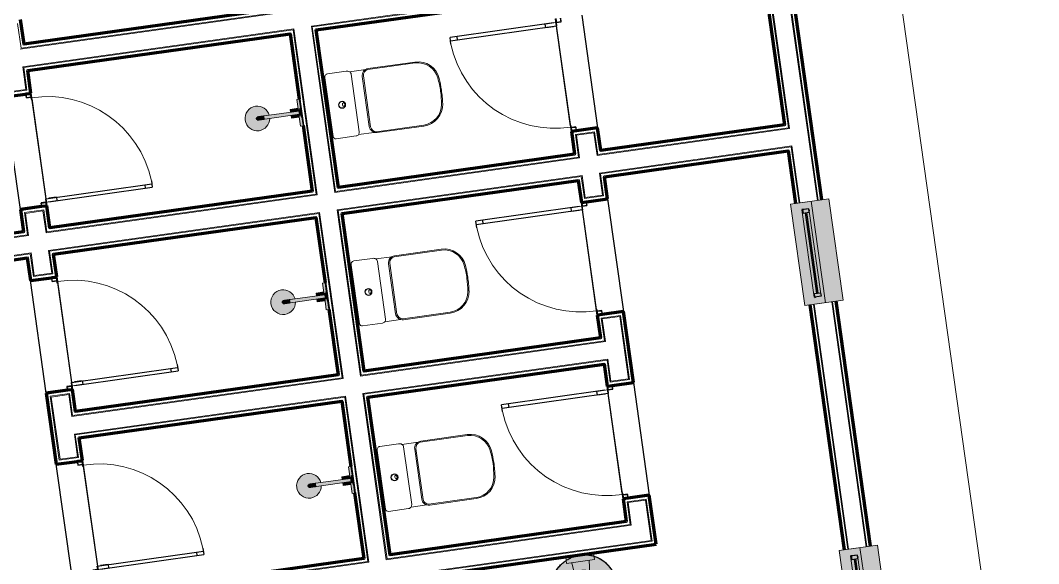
# Model space of a CAD drawing. Extents: x 1450 to 1868, y 82 to 351.
# Drawn here: x 1586.115 to 1590.727, y 212.772 to 215.233 of the extents above; entities that cross this region are included whole.
import ezdxf

# ---------------------------------------------------------------- set-up
doc = ezdxf.new("R2010")
doc.units = 0
doc.header["$LTSCALE"] = 0.5
for name, color, linetype, lineweight in [('A-DOOR', 31, 'CONTINUOUS', 25), ('A-DOOR-FRAM', 31, 'CONTINUOUS', 9), ('A-DOOR-GLAZ', 31, 'CONTINUOUS', 25), ('A-FLOR', 192, 'CONTINUOUS', 9), ('A-GLAZ', 151, 'CONTINUOUS', 9), ('A-WALL', 113, 'CONTINUOUS', 30), ('P-SANR-FIXT', 6, 'CONTINUOUS', 9)]:
    doc.layers.add(name, color=color, linetype=linetype, lineweight=lineweight)

# ---------------------------------------------------------------- blocks, each defined once
blk = doc.blocks.new('Deca_Bacia Sanitaria Quadra_P_210_Caixa Acoplada - P_210_Branco Gelo GE17-1751056-Planta Baixa')
at = {"layer": 'P-SANR-FIXT'}
for p, q in [((113167.2, 78936.3), (113120.6, 79268)), ((113136.2, 79291.2), (113241.3, 79306)), ((113260.8, 79302.9), (113351.8, 79315.7)), ((113269.7, 79289.1), (113315.6, 78962.5)), ((113298.6, 78939.7), (113184.1, 78923.6)), ((113400.7, 78960), (113311.9, 78947.5))]:
    blk.add_line(p, q, dxfattribs=at)
for radius in [20, 18]:
    blk.add_circle((113218.3, 79116), radius, dxfattribs=at)
for centre, radius, start, end in [((113138.8, 79272.6), 18.8, 98, 194), ((113246.9, 79278.3), 28.3, 60.53634, 101.46366), ((113250, 79286.1), 20, 8.73068, 57.26932), ((113650.8, 79237.2), 119.9, 39.5829, 40.11175), ((113182, 78938.4), 15, 188, 278), ((113295.9, 78959.5), 20, 277.70977, 323.35658), ((113295.2, 78959.6), 20.6, 324.10405, 8)]:
    blk.add_arc(centre, radius, start, end, dxfattribs=at)
blk.add_ellipse((113226.8, 79117.2), major_axis=(-1.5, 10.4), ratio=0.616161, dxfattribs=at)
blk = doc.blocks.new('Deca_Shared_Assento_P_210 - AP_215_Branco Gelo GE17-1751046-Planta Baixa')
at = {"layer": 'P-SANR-FIXT'}
for p, q in [((113363.9, 79315), (113631.7, 79352.7)), ((113366.7, 79321.1), (113630.7, 79358.2)), ((113372.4, 78992.8), (113332.6, 79275.8)), ((113339.3, 79279.7), (113379.8, 78990.9)), ((113413.3, 78963.7), (113681.1, 79001.4)), ((113681.6, 78995.8), (113417.7, 78958.7))]:
    blk.add_line(p, q, dxfattribs=at)
for centre, radius, start, end in [((113372.2, 79281.5), 40, 97.88715, 188.15169), ((113648.1, 79236.4), 123, 13.80461, 98.11795), ((113647.6, 79237), 116.7, 15.4549, 97.83226), ((113372.7, 79282.6), 33.6, 105.18985, 185.03508), ((113111, 79088.7), 673.4, 8.98733, 15.4549), ((113085.1, 79096.7), 703, 8.4219, 13.91451), ((113107.8, 79111.6), 673.4, 0.5451, 7.01267), ((113085.1, 79096.7), 703, 2.08389, 8.42193), ((113664.5, 79116.9), 116.7, 278.16774, 0.5451), ((113664.8, 79117.6), 123, 277.87352, 2.18628), ((113412, 78998.3), 40, 187.8882, 278.15228), ((113412.8, 78997.3), 33.6, 190.96492, 270.81015)]:
    blk.add_arc(centre, radius, start, end, dxfattribs=at)
blk = doc.blocks.new('FDE_H606_MictórioIndividualAutoSifonado - H606_MictórioIndividualAutoSifonado-3444042-Planta Baixa')
at = {"layer": 'P-SANR-FIXT'}
for points in [[(125, 414.8), (77.9, 411), (34.1, 399.7), (-3.5, 381.7), (-32.4, 358.3), (-50.6, 331), (-56.8, 301.7), (-50.6, 272.4), (-32.4, 245.2), (-3.5, 221.7), (34.1, 203.8), (77.9, 192.5), (125, 188.6), (125, 208), (80.7, 212.3), (43.5, 222.8), (11.1, 240.3), (-12.1, 262.8), (-24.1, 288.4), (-24.1, 315.1), (-11.1, 341.6), (11.1, 363.1), (43.5, 380.6), (82.6, 391.7), (125, 395.5)], [(172.1, 411), (125, 414.8), (125, 395.5), (169.3, 391.2), (206.5, 380.6), (238.9, 363.1), (262.2, 340.3), (274.1, 315.1), (274.1, 288.4), (262.1, 262.8), (237.3, 239.5), (206.5, 222.8), (166.8, 211.7), (125, 208), (125, 188.6), (172.1, 192.5), (215.9, 203.8), (253.5, 221.7), (282.4, 245.2), (300.6, 272.4), (306.8, 301.7), (300.6, 331), (282.4, 358.3), (253.5, 381.7), (215.9, 399.7), (176, 410)], [(125, 395.5), (79.8, 390.9), (43.5, 380.6), (11.1, 363.1), (-12.1, 340.7), (-24.1, 315.1), (-24.1, 288.4), (-11.3, 262), (11.1, 240.3), (43.5, 222.8), (82.6, 211.8), (125, 208), (125, 385.7)], [(167.4, 391.7), (125, 395.5), (125.2, 208), (170.4, 212.6), (206.9, 223.1), (238.9, 240.3), (262.4, 263.5), (274.1, 288.4), (274.1, 315.1), (261.9, 340.8), (238.9, 363.1), (206.5, 380.6), (169.3, 391.2)], [(-50.6, 331), (-60.7, 287.9), (-60.9, 247.4), (-55.3, 214.7), (-47.3, 192.9), (-27, 155.7), (-9.8, 134.8), (14.6, 113.7), (36.2, 99.9), (59.9, 89.7), (72.3, 85.2), (92.2, 80.4), (125, 78.6), (125, 188.6), (77.4, 192.6), (34.1, 203.8), (-3.5, 221.7), (-32.4, 245.2), (-50.8, 273.3), (-56.8, 301.7), (-53.1, 319.1)], [(300.6, 331), (306.8, 301.7), (300.6, 272.4), (281.7, 244.6), (253.5, 221.7), (215.9, 203.8), (168.9, 192.2), (125, 188.6), (125, 78.6), (143.2, 78.4), (158.3, 80.5), (180.1, 85.8), (197.9, 92.2), (231.2, 111), (248.4, 124.2), (262.5, 139.8), (268.7, 147.1), (285.9, 169.8), (296.2, 188.8), (305.9, 217.7), (310.8, 241.2), (310.9, 289.9), (303.9, 317.7)]]:
    blk.add_hatch(color=256, dxfattribs=at).paths.add_polyline_path(points, flags=0)
for p, q in [((75.6, 112.8), (84, 192.6)), ((166, 192.6), (174.4, 112.8)), ((45.5, 75), (45.5, 112.8)), ((45.5, 112.8), (204.5, 112.8)), ((204.5, 112.8), (204.5, 75))]:
    blk.add_line(p, q, dxfattribs=at)
at = {"layer": 'P-SANR-FIXT', "lineweight": 25, "flags": 128}
for points in [[(-53.1, 324.4), (-56.4, 313.4), (-59, 301.9), (-60.9, 290.1), (-62.1, 278.2), (-62.5, 266.1), (-62.2, 254), (-61.1, 242), (-59.2, 230.2), (-56.6, 218.7), (-53.4, 207.6), (-49.6, 197), (-45.4, 186.9), (-40.6, 177.4), (-35.6, 168.4), (-30.2, 160), (-24.6, 152.2), (-18.9, 144.9), (-13.1, 138.2), (-7.2, 132.1), (-1.2, 126.4), (4.7, 121.2), (10.6, 116.5), (16.5, 112.1), (22.3, 108.1), (28, 104.5), (33.7, 101.2), (39.2, 98.2), (44.7, 95.5), (50.1, 93.1), (55.4, 90.8), (60.7, 88.8), (65.8, 87), (70.9, 85.4), (75.9, 83.9), (80.9, 82.7), (85.8, 81.6), (90.6, 80.6), (95.4, 79.7), (100.2, 79), (104.9, 78.5), (109.6, 78), (114.2, 77.7), (118.9, 77.5), (123.5, 77.4), (125, 77.4)], [(-21.2, 324.4), (-24.5, 315.5), (-27.2, 306.2), (-29.5, 296.6), (-31.1, 286.7), (-32.1, 276.7), (-32.2, 274.2)], [(303.1, 324.4), (306.4, 313.4), (309, 301.9), (310.9, 290.1), (312.1, 278.2), (312.5, 266.1), (312.2, 254), (311.1, 242), (309.2, 230.2), (306.6, 218.7), (303.4, 207.6), (299.6, 197), (295.4, 186.9), (290.6, 177.4), (285.6, 168.4), (280.2, 160), (274.6, 152.2), (268.9, 144.9), (263.1, 138.2), (257.2, 132.1), (251.2, 126.4), (245.3, 121.2), (239.4, 116.5), (233.5, 112.1), (227.7, 108.1), (222, 104.5), (216.3, 101.2), (210.8, 98.2), (205.3, 95.5), (199.9, 93.1), (194.6, 90.8), (189.3, 88.8), (184.2, 87), (179.1, 85.4), (174.1, 83.9), (169.1, 82.7), (164.2, 81.6), (159.4, 80.6), (154.6, 79.7), (149.8, 79), (145.1, 78.5), (140.4, 78), (135.8, 77.7), (131.1, 77.5), (126.5, 77.4), (125, 77.4)], [(271.2, 324.4), (274.5, 315.5), (277.2, 306.2), (279.5, 296.6), (281.1, 286.7), (282.1, 276.7), (282.2, 274.2)]]:
    blk.add_lwpolyline(points, dxfattribs=at)
at = {"layer": 'P-SANR-FIXT'}
for centre, radius, start, end in [((125, 265.6), 187.5, 162.68953, 244.91015), ((125, 265.6), 187.5, 295.11059, 16.76326), ((125.1, 262.9), 99.8, 244.36878, 269.94959), ((124.9, 262.9), 99.8, 270.05041, 295.63122)]:
    blk.add_arc(centre, radius, start, end, dxfattribs=at)
for major_axis, start_param, end_param in [((-181.8, 0), 4.712389, 7.853982), ((-181.8, 0), 1.570796, 4.712389), ((-150.7, 0), 4.712389, 7.853982), ((-150.7, 0), 1.570796, 4.712389)]:
    blk.add_ellipse((125, 301.7), major_axis=major_axis, ratio=0.622243, start_param=start_param, end_param=end_param, dxfattribs=at)
at = {"layer": 'P-SANR-FIXT', "lineweight": 25}
for major_axis, start_param, end_param in [((-181.8, 0), 4.712389, 7.853982), ((-181.8, 0), 1.570796, 4.712389), ((-150.7, 0), 4.712389, 7.853982), ((-150.7, 0), 1.570796, 4.712389)]:
    blk.add_ellipse((125, 301.7), major_axis=major_axis, ratio=0.622243, start_param=start_param, end_param=end_param, dxfattribs=at)
blk = doc.blocks.new('Porta de Abrir Metálica Veneziana - 60x150cm-3444054-Planta Baixa')
at = {"layer": 'A-DOOR-FRAM', "lineweight": 25}
h = blk.add_hatch(color=256, dxfattribs=at)
h.paths.add_polyline_path([(-259.4, 73), (-259.4, 72), (-237.9, 72), (-226.9, 73), (-249.2, 73)], flags=0)
h.paths.add_polyline_path([(-259.4, 47), (-259.4, 46), (-236.9, 46), (-236.9, 72), (-237.9, 72), (-237.9, 47), (-259.3, 47)], flags=0)
h.paths.add_polyline_path([(-236.9, 72), (-226.9, 72), (-226.9, 73), (-234.4, 72.3)], flags=0)
h = blk.add_hatch(color=256, dxfattribs=at)
h.paths.add_polyline_path([(363.1, 73), (363.1, 47), (364.1, 47), (364.1, 72), (384.6, 72), (384.3, 73), (368.2, 73)], flags=0)
h.paths.add_polyline_path([(363.1, 46), (384.6, 46), (384.6, 47), (363.9, 46.9)], flags=0)
at = {"layer": 'A-DOOR'}
for p, q in [((325.9, 681.4), (363, 681.4)), ((343, 641.4), (343, 681.4)), ((343, 641.4), (363, 641.4)), ((363, 90.7), (363, 681.4)), ((343, 136.7), (343, 93)), ((343, 136.7), (363, 136.7)), ((-259.4, 75), (384.6, 75)), ((-259.4, 75), (384.6, 75)), ((-226.9, 75), (384.6, 75)), ((363, 75), (343, 75))]:
    blk.add_line(p, q, dxfattribs=at)
at = {"layer": 'A-DOOR', "lineweight": 9}
blk.add_line((363, 136.7), (363, 75), dxfattribs=at)
blk.add_arc((366, 82.7), 600, 93.83063, 180.73532, dxfattribs=at)
at = {"layer": 'A-DOOR-FRAM', "lineweight": 25}
for p, q in [((-226.9, 73), (-259.4, 73)), ((-259.4, 73), (-259.4, 72)), ((-259.4, 72), (-237.9, 72)), ((-237.9, 72), (-237.9, 47)), ((-236.9, 46), (-236.9, 72)), ((-236.9, 72), (-226.9, 72)), ((-226.9, 72), (-226.9, 73)), ((384.6, 73), (363.1, 73)), ((363.1, 73), (363.1, 47)), ((364.1, 47), (364.1, 72)), ((364.1, 72), (384.6, 72)), ((384.6, 72), (384.6, 73)), ((-237.9, 47), (-259.4, 47)), ((-259.4, 47), (-259.4, 46)), ((-259.4, 46), (-236.9, 46)), ((363.1, 47), (363.1, 46)), ((363.1, 46), (384.6, 46)), ((384.6, 47), (364.1, 47)), ((384.6, 46), (384.6, 47))]:
    blk.add_line(p, q, dxfattribs=at)
at = {"layer": 'A-DOOR-GLAZ'}
blk.add_line((343, 75), (343, 641.4), dxfattribs=at)
blk = doc.blocks.new('Porta de Abrir Metálica Veneziana - 60x150cm-3444055-Planta Baixa')
at = {"layer": 'A-DOOR-FRAM', "lineweight": 25}
h = blk.add_hatch(color=256, dxfattribs=at)
h.paths.add_polyline_path([(-226.9, 73), (-259.4, 73), (-259.4, 72), (-237.9, 72)], flags=0)
h.paths.add_polyline_path([(-236.9, 72), (-237.9, 72), (-237.9, 47), (-259.4, 47), (-259.4, 46), (-236.9, 46), (-236.9, 71.8)], flags=0)
h.paths.add_polyline_path([(-226.9, 72), (-226.9, 73), (-234.4, 72), (-227.1, 72)], flags=0)
h = blk.add_hatch(color=256, dxfattribs=at)
h.paths.add_polyline_path([(364.1, 47), (364.1, 72), (384.6, 72), (384.3, 73), (363.1, 73), (363.1, 47)], flags=0)
h.paths.add_polyline_path([(384.6, 46), (384.6, 47), (363.9, 46.9), (363.1, 46), (380.5, 46)], flags=0)
at = {"layer": 'A-DOOR'}
for p, q in [((325.9, 681.4), (363, 681.4)), ((343, 641.4), (343, 681.4)), ((343, 641.4), (363, 641.4)), ((363, 90.7), (363, 681.4)), ((343, 136.7), (343, 93)), ((343, 136.7), (363, 136.7)), ((-259.4, 75), (384.6, 75)), ((-259.4, 75), (384.6, 75)), ((-226.9, 75), (384.6, 75)), ((363, 75), (343, 75))]:
    blk.add_line(p, q, dxfattribs=at)
at = {"layer": 'A-DOOR', "lineweight": 9}
blk.add_line((363, 136.7), (363, 75), dxfattribs=at)
blk.add_arc((366, 82.7), 600, 93.83063, 180.73532, dxfattribs=at)
at = {"layer": 'A-DOOR-FRAM', "lineweight": 25}
for p, q in [((-226.9, 73), (-259.4, 73)), ((-259.4, 73), (-259.4, 72)), ((-259.4, 72), (-237.9, 72)), ((-237.9, 72), (-237.9, 47)), ((-236.9, 46), (-236.9, 72)), ((-236.9, 72), (-226.9, 72)), ((-226.9, 72), (-226.9, 73)), ((384.6, 73), (363.1, 73)), ((363.1, 73), (363.1, 47)), ((364.1, 47), (364.1, 72)), ((364.1, 72), (384.6, 72)), ((384.6, 72), (384.6, 73)), ((-237.9, 47), (-259.4, 47)), ((-259.4, 47), (-259.4, 46)), ((-259.4, 46), (-236.9, 46)), ((363.1, 47), (363.1, 46)), ((363.1, 46), (384.6, 46)), ((384.6, 47), (364.1, 47)), ((384.6, 46), (384.6, 47))]:
    blk.add_line(p, q, dxfattribs=at)
at = {"layer": 'A-DOOR-GLAZ'}
blk.add_line((343, 75), (343, 641.4), dxfattribs=at)
blk = doc.blocks.new('Chuveiro Elétrico - de parede-169925-Planta Baixa')
at = {"layer": 'P-SANR-FIXT'}
h = blk.add_hatch(color=256, dxfattribs=at)
h.paths.add_polyline_path([(76.2, 70.6), (76.2, 84.9), (25.4, 84.4), (25, 81.7), (15.2, 81.3), (14.7, 73.8), (9.4, 73.4), (9.4, 70.6), (74.2, 70.6)], flags=0)
h.paths.add_polyline_path([(-9.4, 70.6), (-9.4, 73.8), (-15.2, 73.9), (-15.2, 81.7), (-25.4, 82.2), (-25.4, 84.9), (-76.2, 84.5), (-76.2, 70.6), (-9.5, 70.6)], flags=0)
for points in [[(25.4, 81.7), (25, 84.9), (-25.4, 84.9), (-25, 81.7), (24.5, 81.7)], [(15.2, 73.8), (14.7, 81.7), (-15.2, 81.3), (-14.7, 73.8), (14.7, 73.8)], [(9.4, -124.7), (9.1, 73.8), (-9.4, 73.6), (-9.1, -124.7), (9.1, -124.7)], [(67.1, -183.5), (69.5, -165.5), (67.1, -147.4), (60.1, -130.5), (49, -116.1), (34.5, -105), (17.7, -98), (9.4, -96.9), (9.1, -167.6), (7.1, -171.2), (5.4, -172.8), (3.4, -173.8), (1.5, -174.3), (-2.1, -174.3), (-3.9, -173.6), (-5.6, -172.6), (-7.8, -170.3), (-8.6, -168.6), (-9.3, -165.6), (-9.4, -161.2), (-9.4, -96.8), (-19.5, -98.4), (-35.3, -105), (-49.8, -116.1), (-60.9, -130.5), (-67.9, -147.4), (-70.2, -165.5), (-67.9, -183.5), (-60.9, -200.4), (-49.8, -214.8), (-35.3, -225.9), (-18.5, -232.9), (-0.4, -235.3), (17.7, -232.9), (34.5, -225.9), (49, -214.8), (60.1, -200.4), (66.8, -184.1)], [(9.1, -167.6), (9.4, -158.6), (9.1, -124.7), (-9.4, -124.7), (-9.1, -167.6), (-7.2, -171), (-5.6, -172.6), (-3.9, -173.6), (-1.1, -174.4), (1.6, -174.3), (3.4, -173.8), (6.3, -172), (7.1, -171.2), (8.5, -168.9)]]:
    blk.add_hatch(color=256, dxfattribs=at).paths.add_polyline_path(points, flags=0)
h = blk.add_hatch(color=256, dxfattribs=at)
h.paths.add_polyline_path([(25.4, 26.2), (25.4, 70.6), (9.4, 70.2), (9.4, 26.2), (24.5, 26.2)], flags=0)
h.paths.add_polyline_path([(-9.4, 26.2), (-9.8, 70.6), (-25.4, 70.6), (-25.4, 26.2), (-11.4, 26.2)], flags=0)
for p, q in [((-76.2, 84.9), (-76.2, 70.6)), ((-9.5, 70.6), (-76.2, 70.6)), ((-75.9, 84.9), (-25.6, 84.9)), ((-25.4, 84.9), (-25.4, 81.7)), ((-25.4, 84.9), (25.4, 84.9)), ((25.4, 81.7), (-25.4, 81.7)), ((-25.4, 70.6), (-25.4, 26.2)), ((-15.2, 81.7), (-15.2, 73.8)), ((15.2, 73.8), (-15.2, 73.8)), ((-9.4, 73.8), (-9.4, -124.7)), ((9.4, -124.7), (9.4, 73.8)), ((76.2, 70.6), (9.5, 70.6)), ((15.2, 73.8), (15.2, 81.7)), ((25.4, 81.7), (25.4, 84.9)), ((25.4, 26.2), (25.4, 70.6)), ((25.6, 84.9), (75.9, 84.9)), ((76.2, 70.6), (76.2, 84.9)), ((-9.4, 26.2), (-25.4, 26.2)), ((25.4, 26.2), (9.4, 26.2))]:
    blk.add_line(p, q, dxfattribs=at)
at = {"layer": 'P-SANR-FIXT', "flags": 128}
for points in [[(-9.4, -124.7), (-9.4, -126.3), (-9.4, -128), (-9.4, -129.6), (-9.4, -131.2), (-9.4, -132.8), (-9.4, -134.3), (-9.4, -135.9), (-9.4, -137.4), (-9.4, -139), (-9.4, -140.5), (-9.4, -141.9), (-9.4, -143.4), (-9.4, -144.8), (-9.4, -146.2), (-9.4, -147.5), (-9.4, -148.9), (-9.4, -150.1), (-9.4, -151.4), (-9.4, -152.6), (-9.4, -153.7), (-9.4, -154.8), (-9.4, -155.9), (-9.4, -156.9), (-9.4, -157.8), (-9.4, -158.7), (-9.4, -159.6), (-9.4, -160.4), (-9.4, -161.1), (-9.4, -161.8), (-9.4, -162.4), (-9.4, -162.9), (-9.4, -163.4), (-9.4, -163.9), (-9.4, -164.2), (-9.4, -164.5), (-9.4, -164.8), (-9.4, -165), (-9.4, -165.1), (-9.4, -165.1), (-9.4, -165.1)], [(9.4, -165.1), (9.4, -165.1), (9.4, -165), (9.4, -164.8), (9.4, -164.6), (9.4, -164.3), (9.4, -164), (9.4, -163.6), (9.4, -163.1), (9.4, -162.5), (9.4, -161.9), (9.4, -161.3), (9.4, -160.6), (9.4, -159.8), (9.4, -159), (9.4, -158.1), (9.4, -157.1), (9.4, -156.1), (9.4, -155.1), (9.4, -154), (9.4, -152.9), (9.4, -151.7), (9.4, -150.5), (9.4, -149.2), (9.4, -147.9), (9.4, -146.6), (9.4, -145.2), (9.4, -143.8), (9.4, -142.3), (9.4, -140.9), (9.4, -139.4), (9.4, -137.8), (9.4, -136.3), (9.4, -134.8), (9.4, -133.2), (9.4, -131.6), (9.4, -130), (9.4, -128.4), (9.4, -126.8), (9.4, -125.2), (9.4, -124.7)]]:
    blk.add_lwpolyline(points, dxfattribs=at)
at = {"layer": 'P-SANR-FIXT'}
for centre, radius, start, end in [((-0.4, -165.5), 69.9, 97.47359, 180), ((-0.4, -165.5), 69.9, 360, 81.87828), ((-0.4, -165.5), 69.9, 180, 360), ((0, -165.1), 9.4, 345, 360), ((0, -165.1), 9.4, 360, 5.36273)]:
    blk.add_arc(centre, radius, start, end, dxfattribs=at)
blk = doc.blocks.new('Janela Maxim-air - 1 Módulo - Janela Metálica 50x60cm-V79-Planta Baixa')
at = {"layer": 'A-GLAZ'}
h = blk.add_hatch(color=256, dxfattribs=at)
h.paths.add_polyline_path([(-290, 115), (-290, -104), (290, -104), (290, 115), (-249.6, 115)], flags=0)
h.paths.add_polyline_path([(-250, -5.1), (250, -5.5), (250, -45.1), (-250, -45.1), (-250, -40.5), (-250, -40.5), (-250, -5.5)], flags=0)
blk.add_hatch(color=256, dxfattribs=at).paths.add_polyline_path([(-250, -5.1), (-250, -45.1), (250, -45.1), (250, -5.1)], flags=0)
for p, q in [((290, 115), (-290, 115)), ((-290, 115), (-290, -104)), ((-290, 75), (-290, -75)), ((290, -104), (290, 115)), ((290, 75), (290, -75)), ((-290, 15), (290, 15)), ((-250, -45.1), (-250, -5.1)), ((-250, -5.1), (250, -5.1)), ((250, -45.1), (-250, -45.1)), ((250, -5.1), (250, -45.1)), ((-290, -104), (290, -104))]:
    blk.add_line(p, q, dxfattribs=at)
at = {"layer": 'A-GLAZ', "lineweight": 25}
for p, q in [((-250, -40.5), (-255, -40.5)), ((-250, -5.5), (-250, -40.5)), ((-230, -5.5), (-250, -5.5)), ((-250, -40.5), (-230, -40.5)), ((-240, -5.5), (-240, -0.5)), ((-230, -40.5), (-230, -5.5)), ((-230, -19.5), (230, -19.5)), ((-230, -26.5), (230, -26.5)), ((230, -40.5), (230, -5.5)), ((230, -5.5), (250, -5.5)), ((250, -40.5), (230, -40.5)), ((240, -0.5), (240, -5.5)), ((250, -5.5), (250, -40.5)), ((250, -40.5), (255, -40.5))]:
    blk.add_line(p, q, dxfattribs=at)
blk = doc.blocks.new('Janela Maxim-air - 1 Módulo - Janela Metálica 50x60cm-3444102-Planta Baixa')
at = {"layer": 'A-GLAZ'}
h = blk.add_hatch(color=256, dxfattribs=at)
h.paths.add_polyline_path([(290, -115), (290, 104), (-290, 104), (-290, -115), (66.5, -115)], flags=0)
h.paths.add_polyline_path([(250, 5.1), (-250, 5.5), (-250, 5.5), (-250, 45.1), (250, 45.1), (250, 5.5)], flags=0)
blk.add_hatch(color=256, dxfattribs=at).paths.add_polyline_path([(250, 5.1), (250, 45.1), (-250, 45.1), (-250, 5.1), (83.4, 5.1)], flags=0)
for p, q in [((290, 104), (-290, 104)), ((-290, 104), (-290, -115)), ((-290, -75), (-290, 75)), ((290, -115), (290, 104)), ((290, -75), (290, 75)), ((-250, 5.1), (-250, 45.1)), ((-250, 45.1), (250, 45.1)), ((250, 5.1), (-250, 5.1)), ((250, 45.1), (250, 5.1)), ((-290, -15), (290, -15)), ((-290, -115), (290, -115))]:
    blk.add_line(p, q, dxfattribs=at)
at = {"layer": 'A-GLAZ', "lineweight": 25}
for p, q in [((-250, 40.5), (-255, 40.5)), ((-250, 5.5), (-250, 40.5)), ((-250, 40.5), (-230, 40.5)), ((-230, 5.5), (-250, 5.5)), ((-240, 5.5), (-240, 0.5)), ((-230, 40.5), (-230, 5.5)), ((-230, 26.5), (230, 26.5)), ((-230, 19.5), (230, 19.5)), ((250, 40.5), (230, 40.5)), ((230, 40.5), (230, 5.5)), ((230, 5.5), (250, 5.5)), ((240, 0.5), (240, 5.5)), ((250, 40.5), (255, 40.5)), ((250, 5.5), (250, 40.5))]:
    blk.add_line(p, q, dxfattribs=at)

msp = doc.modelspace()

# ---------------------------------------------------------------- linework, layer by layer
at = {"layer": 'A-FLOR'}
msp.add_line((1590.7269, 210.8825), (1589.2127, 221.6563), dxfattribs=at)
at = {"layer": 'A-WALL', "lineweight": 9}
for p, q in [((1589.5281, 215.8195), (1589.7252, 214.4174)), ((1589.5321, 215.8201), (1589.7292, 214.4179)), ((1589.5472, 215.8222), (1589.7442, 214.42)), ((1589.4331, 215.8062), (1589.5806, 214.7565)), ((1589.445, 215.8079), (1589.5942, 214.7463)), ((1589.4489, 215.8084), (1589.5987, 214.7429)), ((1588.5423, 215.3619), (1587.4332, 215.206)), ((1588.5389, 215.3574), (1587.4377, 215.2026)), ((1588.5287, 215.3438), (1587.4513, 215.1924)), ((1586.115, 215.1015), (1587.3429, 215.2741)), ((1586.1184, 215.1061), (1587.3383, 215.2775)), ((1586.1286, 215.1196), (1587.3248, 215.2877)), ((1586.1184, 215.1061), (1586.1027, 215.2178)), ((1586.1286, 215.1196), (1586.1129, 215.2313)), ((1586.1261, 215.0223), (1587.354, 215.1949)), ((1586.1306, 215.0189), (1587.3506, 215.1904)), ((1586.1442, 215.0087), (1587.3404, 215.1768)), ((1587.3404, 215.1768), (1587.4417, 214.4559)), ((1587.3506, 215.1904), (1587.4552, 214.4457)), ((1587.354, 215.1949), (1587.4598, 214.4423)), ((1587.4332, 215.206), (1587.539, 214.4534)), ((1587.4377, 215.2026), (1587.5424, 214.458)), ((1587.4513, 215.1924), (1587.5526, 214.4715)), ((1586.1406, 214.9193), (1586.1261, 215.0223)), ((1586.1451, 214.9159), (1586.1306, 215.0189)), ((1586.1586, 214.9057), (1586.1442, 215.0087)), ((1586.0477, 214.8901), (1586.1586, 214.9057)), ((1586.0579, 214.9037), (1586.1451, 214.9159)), ((1586.0614, 214.9082), (1586.1406, 214.9193)), ((1589.5806, 214.7565), (1588.7409, 214.6385)), ((1588.7264, 214.7415), (1588.6155, 214.7259)), ((1588.6155, 214.7259), (1588.63, 214.6229)), ((1588.7162, 214.728), (1588.6291, 214.7157)), ((1588.6291, 214.7157), (1588.6435, 214.6127)), ((1588.7128, 214.7234), (1588.6336, 214.7123)), ((1588.6336, 214.7123), (1588.648, 214.6093)), ((1588.7273, 214.6205), (1588.7128, 214.7234)), ((1588.7307, 214.625), (1588.7162, 214.728)), ((1588.7409, 214.6385), (1588.7264, 214.7415)), ((1589.5987, 214.7429), (1588.7273, 214.6205)), ((1589.5942, 214.7463), (1588.7307, 214.625)), ((1589.6098, 214.6637), (1588.7384, 214.5412)), ((1589.6098, 214.6637), (1589.646, 214.4062)), ((1588.63, 214.6229), (1587.5526, 214.4715)), ((1589.6064, 214.6592), (1588.7429, 214.5378)), ((1589.5962, 214.6456), (1588.7565, 214.5276)), ((1589.5962, 214.6456), (1589.6301, 214.404)), ((1589.6064, 214.6592), (1589.642, 214.4057)), ((1588.648, 214.6093), (1587.539, 214.4534)), ((1588.6435, 214.6127), (1587.5424, 214.458)), ((1588.6592, 214.5301), (1587.5501, 214.3742)), ((1588.6558, 214.5256), (1587.5546, 214.3708)), ((1588.6558, 214.5256), (1588.6698, 214.4258)), ((1588.6592, 214.5301), (1588.6732, 214.4303)), ((1588.7524, 214.4414), (1588.7384, 214.5412)), ((1588.7569, 214.438), (1588.7429, 214.5378)), ((1588.7705, 214.4278), (1588.7565, 214.5276)), ((1588.6456, 214.512), (1587.5682, 214.3606)), ((1588.6456, 214.512), (1588.6596, 214.4122)), ((1587.4598, 214.4423), (1586.2319, 214.2697)), ((1587.4552, 214.4457), (1586.2353, 214.2743)), ((1587.4417, 214.4559), (1586.2455, 214.2878)), ((1588.6698, 214.4258), (1588.7569, 214.438)), ((1588.6732, 214.4303), (1588.7524, 214.4414)), ((1586.2315, 214.3876), (1586.1205, 214.372)), ((1586.2455, 214.2878), (1586.2315, 214.3876)), ((1588.6596, 214.4122), (1588.7705, 214.4278)), ((1586.1205, 214.372), (1586.1346, 214.2722)), ((1586.2212, 214.3741), (1586.1341, 214.3618)), ((1586.1341, 214.3618), (1586.1481, 214.262)), ((1586.2178, 214.3696), (1586.1386, 214.3584)), ((1586.1386, 214.3584), (1586.1526, 214.2586)), ((1586.2319, 214.2697), (1586.2178, 214.3696)), ((1586.2353, 214.2743), (1586.2212, 214.3741)), ((1587.4709, 214.3631), (1586.243, 214.1905)), ((1587.4675, 214.3586), (1586.2475, 214.1871)), ((1587.4573, 214.345), (1586.2611, 214.1769)), ((1587.4573, 214.345), (1587.5586, 213.6241)), ((1587.4675, 214.3586), (1587.5721, 213.6139)), ((1587.4709, 214.3631), (1587.5767, 213.6105)), ((1587.5501, 214.3742), (1587.6559, 213.6216)), ((1587.5546, 214.3708), (1587.6593, 213.6262)), ((1587.5682, 214.3606), (1587.6695, 213.6397)), ((1586.1526, 214.2586), (1585.004, 214.0972)), ((1586.1481, 214.262), (1585.0074, 214.1017)), ((1586.1346, 214.2722), (1585.0176, 214.1152)), ((1586.1638, 214.1794), (1585.0151, 214.018)), ((1586.1604, 214.1749), (1585.0196, 214.0146)), ((1586.1502, 214.1613), (1585.0332, 214.0043)), ((1586.1502, 214.1613), (1586.1646, 214.0583)), ((1586.1604, 214.1749), (1586.1748, 214.0719)), ((1586.1638, 214.1794), (1586.1783, 214.0764)), ((1586.2575, 214.0875), (1586.243, 214.1905)), ((1586.262, 214.0841), (1586.2475, 214.1871)), ((1586.2755, 214.0739), (1586.2611, 214.1769)), ((1586.1646, 214.0583), (1586.2755, 214.0739)), ((1586.1748, 214.0719), (1586.262, 214.0841)), ((1586.1783, 214.0764), (1586.2575, 214.0875)), ((1589.6947, 213.9445), (1589.8506, 212.8355)), ((1589.7066, 213.9462), (1589.8625, 212.8371)), ((1589.7106, 213.9468), (1589.8664, 212.8377)), ((1589.7898, 213.9579), (1589.9457, 212.8488)), ((1589.7937, 213.9585), (1589.9496, 212.8494)), ((1589.8088, 213.9606), (1589.9647, 212.8515)), ((1588.8433, 213.9097), (1588.7324, 213.8941)), ((1588.7324, 213.8941), (1588.7469, 213.7911)), ((1588.8331, 213.8962), (1588.746, 213.8839)), ((1588.746, 213.8839), (1588.7604, 213.7809)), ((1588.8297, 213.8916), (1588.7505, 213.8805)), ((1588.7505, 213.8805), (1588.7649, 213.7775)), ((1588.8693, 213.6096), (1588.8297, 213.8916)), ((1588.8738, 213.6062), (1588.8331, 213.8962)), ((1588.8874, 213.596), (1588.8433, 213.9097)), ((1588.7469, 213.7911), (1587.6695, 213.6397)), ((1588.7649, 213.7775), (1587.6559, 213.6216)), ((1588.7604, 213.7809), (1587.6593, 213.6262)), ((1588.7761, 213.6983), (1587.667, 213.5424)), ((1588.7727, 213.6938), (1587.6715, 213.539)), ((1588.7727, 213.6938), (1588.7867, 213.594)), ((1588.7761, 213.6983), (1588.7901, 213.5985)), ((1588.7625, 213.6802), (1587.6851, 213.5288)), ((1588.7625, 213.6802), (1588.7765, 213.5804)), ((1586.3488, 213.4379), (1587.5767, 213.6105)), ((1586.3522, 213.4425), (1587.5721, 213.6139)), ((1586.3624, 213.456), (1587.5586, 213.6241)), ((1588.7867, 213.594), (1588.8738, 213.6062)), ((1588.7901, 213.5985), (1588.8693, 213.6096)), ((1586.3484, 213.5558), (1586.2374, 213.5402)), ((1586.3624, 213.456), (1586.3484, 213.5558)), ((1588.7765, 213.5804), (1588.8874, 213.596)), ((1586.2374, 213.5402), (1586.2815, 213.2265)), ((1586.3381, 213.5423), (1586.251, 213.53)), ((1586.251, 213.53), (1586.2917, 213.2401)), ((1586.3347, 213.5378), (1586.2555, 213.5266)), ((1586.2555, 213.5266), (1586.2952, 213.2446)), ((1586.3488, 213.4379), (1586.3347, 213.5378)), ((1586.3522, 213.4425), (1586.3381, 213.5423)), ((1586.3599, 213.3587), (1587.5878, 213.5313)), ((1586.3644, 213.3553), (1587.5844, 213.5268)), ((1586.378, 213.3451), (1587.5742, 213.5132)), ((1587.5742, 213.5132), (1587.6755, 212.7923)), ((1587.5844, 213.5268), (1587.689, 212.7821)), ((1587.5878, 213.5313), (1587.6936, 212.7787)), ((1587.667, 213.5424), (1587.7728, 212.7898)), ((1587.6715, 213.539), (1587.7762, 212.7944)), ((1587.6851, 213.5288), (1587.7864, 212.8079)), ((1586.3744, 213.2557), (1586.3599, 213.3587)), ((1586.3789, 213.2523), (1586.3644, 213.3553)), ((1586.3924, 213.2421), (1586.378, 213.3451)), ((1586.2815, 213.2265), (1586.3924, 213.2421)), ((1586.2917, 213.2401), (1586.3789, 213.2523)), ((1586.2952, 213.2446), (1586.3744, 213.2557)), ((1588.9602, 213.0779), (1588.8493, 213.0623)), ((1588.8493, 213.0623), (1588.8638, 212.9593)), ((1588.95, 213.0644), (1588.8629, 213.0521)), ((1588.8629, 213.0521), (1588.8773, 212.9491)), ((1588.9466, 213.0598), (1588.8674, 213.0487)), ((1588.8674, 213.0487), (1588.8818, 212.9457)), ((1588.9722, 212.8776), (1588.9466, 213.0598)), ((1588.9767, 212.8742), (1588.95, 213.0644)), ((1588.9903, 212.864), (1588.9602, 213.0779)), ((1588.8638, 212.9593), (1587.7864, 212.8079)), ((1588.8818, 212.9457), (1587.7728, 212.7898)), ((1588.8773, 212.9491), (1587.7762, 212.7944)), ((1588.9722, 212.8776), (1587.7839, 212.7106)), ((1588.9767, 212.8742), (1587.7884, 212.7072)), ((1588.9903, 212.864), (1587.802, 212.697)), ((1586.4657, 212.6061), (1587.6936, 212.7787)), ((1586.4691, 212.6107), (1587.689, 212.7821)), ((1586.4793, 212.6242), (1587.6755, 212.7923))]:
    msp.add_line(p, q, dxfattribs=at)
at = {"layer": 'A-WALL', "lineweight": 70}
for p, q in [((1589.745, 214.4202), (1589.5479, 215.8223)), ((1589.4291, 215.8056), (1589.5761, 214.7599)), ((1587.4558, 215.189), (1588.5253, 215.3393)), ((1587.3203, 215.2911), (1586.132, 215.1241)), ((1586.132, 215.1241), (1586.1163, 215.2358)), ((1586.1487, 215.0053), (1587.337, 215.1723)), ((1587.337, 215.1723), (1587.3787, 214.8755)), ((1587.556, 214.476), (1587.4558, 215.189)), ((1586.1632, 214.9023), (1586.1487, 215.0053)), ((1586.0443, 214.8856), (1586.1402, 214.8991)), ((1586.141, 214.8992), (1586.1608, 214.902)), ((1586.1616, 214.9021), (1586.1632, 214.9023)), ((1587.3955, 214.7561), (1587.4372, 214.4593)), ((1589.5761, 214.7599), (1588.7443, 214.643)), ((1588.6126, 214.7295), (1588.611, 214.7293)), ((1588.611, 214.7293), (1588.6255, 214.6263)), ((1588.6332, 214.7324), (1588.6134, 214.7297)), ((1588.7298, 214.746), (1588.634, 214.7326)), ((1588.7443, 214.643), (1588.7298, 214.746)), ((1588.6255, 214.6263), (1587.556, 214.476)), ((1588.761, 214.5242), (1589.5928, 214.6411)), ((1589.5928, 214.6411), (1589.6262, 214.4035)), ((1588.775, 214.4244), (1588.761, 214.5242)), ((1587.5727, 214.3572), (1588.6422, 214.5075)), ((1588.6422, 214.5075), (1588.6562, 214.4077)), ((1587.4372, 214.4593), (1586.2489, 214.2923)), ((1586.2119, 214.3889), (1586.116, 214.3754)), ((1586.2325, 214.3918), (1586.2127, 214.389)), ((1586.2349, 214.3921), (1586.2333, 214.3919)), ((1586.2489, 214.2923), (1586.2349, 214.3921)), ((1588.6562, 214.4077), (1588.6578, 214.4079)), ((1588.6586, 214.408), (1588.6784, 214.4108)), ((1588.6792, 214.4109), (1588.775, 214.4244)), ((1586.116, 214.3754), (1586.1301, 214.2756)), ((1586.2656, 214.1735), (1587.4539, 214.3405)), ((1587.4539, 214.3405), (1587.4956, 214.0437)), ((1587.6729, 213.6442), (1587.5727, 214.3572)), ((1586.1301, 214.2756), (1585.021, 214.1198)), ((1585.0377, 214.0009), (1586.1468, 214.1568)), ((1586.1468, 214.1568), (1586.1612, 214.0538)), ((1586.2801, 214.0705), (1586.2656, 214.1735)), ((1586.1612, 214.0538), (1586.2571, 214.0673)), ((1586.2579, 214.0674), (1586.2777, 214.0702)), ((1586.2785, 214.0703), (1586.2801, 214.0705)), ((1587.5124, 213.9243), (1587.5541, 213.6275)), ((1589.6908, 213.944), (1589.8466, 212.8349)), ((1589.9655, 212.8516), (1589.8096, 213.9607)), ((1588.7295, 213.8977), (1588.7279, 213.8975)), ((1588.7279, 213.8975), (1588.7424, 213.7945)), ((1588.7501, 213.9006), (1588.7303, 213.8979)), ((1588.8467, 213.9142), (1588.7509, 213.9008)), ((1588.8919, 213.5926), (1588.8467, 213.9142)), ((1588.7424, 213.7945), (1587.6729, 213.6442)), ((1587.6896, 213.5254), (1588.7591, 213.6757)), ((1588.7591, 213.6757), (1588.7731, 213.5759)), ((1587.5541, 213.6275), (1586.3658, 213.4605)), ((1586.3288, 213.5571), (1586.2329, 213.5436)), ((1586.3494, 213.56), (1586.3296, 213.5572)), ((1586.3518, 213.5603), (1586.3502, 213.5601)), ((1586.3658, 213.4605), (1586.3518, 213.5603)), ((1588.7731, 213.5759), (1588.7747, 213.5761)), ((1588.7755, 213.5762), (1588.7953, 213.579)), ((1588.7961, 213.5791), (1588.8919, 213.5926)), ((1586.2329, 213.5436), (1586.2781, 213.222)), ((1586.3825, 213.3417), (1587.5708, 213.5087)), ((1587.5708, 213.5087), (1587.6125, 213.2119)), ((1587.7898, 212.8124), (1587.6896, 213.5254)), ((1586.397, 213.2387), (1586.3825, 213.3417)), ((1586.2781, 213.222), (1586.374, 213.2355)), ((1586.3748, 213.2356), (1586.3946, 213.2384)), ((1586.3954, 213.2385), (1586.397, 213.2387)), ((1587.6293, 213.0925), (1587.671, 212.7957)), ((1588.8464, 213.0659), (1588.8448, 213.0657)), ((1588.8448, 213.0657), (1588.8593, 212.9627)), ((1588.867, 213.0688), (1588.8472, 213.0661)), ((1588.9636, 213.0824), (1588.8678, 213.069)), ((1588.9948, 212.8606), (1588.9636, 213.0824)), ((1588.8593, 212.9627), (1587.7898, 212.8124)), ((1587.8065, 212.6936), (1588.9948, 212.8606)), ((1587.671, 212.7957), (1586.4827, 212.6287))]:
    msp.add_line(p, q, dxfattribs=at)
at = {"layer": 'A-WALL'}
for p, q in [((1588.611, 214.7293), (1588.5393, 215.2395)), ((1588.6581, 215.2562), (1588.7298, 214.746)), ((1586.1632, 214.9023), (1586.2349, 214.3921)), ((1586.116, 214.3754), (1586.0443, 214.8856)), ((1588.7279, 213.8975), (1588.6562, 214.4077)), ((1588.775, 214.4244), (1588.8467, 213.9142)), ((1586.2801, 214.0705), (1586.3518, 213.5603)), ((1586.2329, 213.5436), (1586.1612, 214.0538)), ((1588.8448, 213.0657), (1588.7731, 213.5759)), ((1588.8919, 213.5926), (1588.9636, 213.0824)), ((1586.397, 213.2387), (1586.4687, 212.7285)), ((1586.3498, 212.7118), (1586.2781, 213.222))]:
    msp.add_line(p, q, dxfattribs=at)

# ---------------------------------------------------------------- block references
at = {"layer": 'A-DOOR'}
for name, p, xscale, yscale, zscale, rotation in [('Porta de Abrir Metálica Veneziana - 60x150cm-3444054-Planta Baixa', (1588.6415, 214.9432), 0.0007999752940811878, 0.0007999752940811878, 0.0007999752940811878, 97.99999999999937), ('Porta de Abrir Metálica Veneziana - 60x150cm-3444055-Planta Baixa', (1586.1326, 214.6884), 0.0007999752940811874, 0.0007999752940811874, 0.0007999752940811874, 277.9999999999991), ('Porta de Abrir Metálica Veneziana - 60x150cm-3444054-Planta Baixa', (1588.7584, 214.1114), 0.0007999752940811878, 0.0007999752940811878, 0.0007999752940811878, 97.99999999999937), ('Porta de Abrir Metálica Veneziana - 60x150cm-3444055-Planta Baixa', (1586.2495, 213.8566), 0.0007999752940811874, 0.0007999752940811874, 0.0007999752940811874, 277.9999999999991), ('Porta de Abrir Metálica Veneziana - 60x150cm-3444054-Planta Baixa', (1588.8753, 213.2796), 0.0007999752940811878, 0.0007999752940811878, 0.0007999752940811878, 97.99999999999937), ('Porta de Abrir Metálica Veneziana - 60x150cm-3444055-Planta Baixa', (1586.3664, 213.0248), 0.0007999752940811874, 0.0007999752940811874, 0.0007999752940811874, 277.9999999999991)]:
    msp.add_blockref(name, p, dxfattribs=dict(at, xscale=xscale, yscale=yscale, zscale=zscale, rotation=rotation))
at = {"layer": 'A-GLAZ'}
for name, p, xscale, yscale, zscale, rotation in [('Janela Maxim-air - 1 Módulo - Janela Metálica 50x60cm-3444102-Planta Baixa', (1589.7179, 214.1821), 0.0007999752940811878, 0.0007999752940811878, 0.0007999752940811878, 97.99999999999937), ('Janela Maxim-air - 1 Módulo - Janela Metálica 50x60cm-V79-Planta Baixa', (1589.9383, 212.6135), 0.0007999752940811876, 0.0007999752940811876, 0.0007999752940811876, 277.9999999999992)]:
    msp.add_blockref(name, p, dxfattribs=dict(at, xscale=xscale, yscale=yscale, zscale=zscale, rotation=rotation))
at = {"layer": 'P-SANR-FIXT', "xscale": 0.0007999752940811876, "yscale": 0.0007999752940811876, "zscale": 0.0007999752940811876}
for name, p in [('Deca_Shared_Assento_P_210 - AP_215_Branco Gelo GE17-1751046-Planta Baixa', (1497.0007, 151.5594)), ('Deca_Bacia Sanitaria Quadra_P_210_Caixa Acoplada - P_210_Branco Gelo GE17-1751056-Planta Baixa', (1497.0007, 151.5594)), ('Deca_Shared_Assento_P_210 - AP_215_Branco Gelo GE17-1751046-Planta Baixa', (1497.1199, 150.7118)), ('Deca_Bacia Sanitaria Quadra_P_210_Caixa Acoplada - P_210_Branco Gelo GE17-1751056-Planta Baixa', (1497.1199, 150.7118)), ('Deca_Shared_Assento_P_210 - AP_215_Branco Gelo GE17-1751046-Planta Baixa', (1497.2379, 149.8721)), ('Deca_Bacia Sanitaria Quadra_P_210_Caixa Acoplada - P_210_Branco Gelo GE17-1751056-Planta Baixa', (1497.2379, 149.8721))]:
    msp.add_blockref(name, p, dxfattribs=at)
at = {"layer": 'P-SANR-FIXT'}
for name, p, xscale, yscale, zscale, rotation in [('Chuveiro Elétrico - de parede-169925-Planta Baixa', (1587.3198, 214.8064), 0.0007999752940811876, 0.0007999752940811876, 0.0007999752940811876, 277.9999999999992), ('Chuveiro Elétrico - de parede-169925-Planta Baixa', (1587.4367, 213.9746), 0.0007999752940811876, 0.0007999752940811876, 0.0007999752940811876, 277.9999999999992), ('Chuveiro Elétrico - de parede-169925-Planta Baixa', (1587.5536, 213.1428), 0.0007999752940811876, 0.0007999752940811876, 0.0007999752940811876, 277.9999999999992), ('FDE_H606_MictórioIndividualAutoSifonado - H606_MictórioIndividualAutoSifonado-3444042-Planta Baixa', (1588.7388, 212.8852), 0.0007999752940811879, 0.0007999752940811879, 0.0007999752940811879, 187.9999999999987)]:
    msp.add_blockref(name, p, dxfattribs=dict(at, xscale=xscale, yscale=yscale, zscale=zscale, rotation=rotation))

doc.saveas('drawing.dxf')
